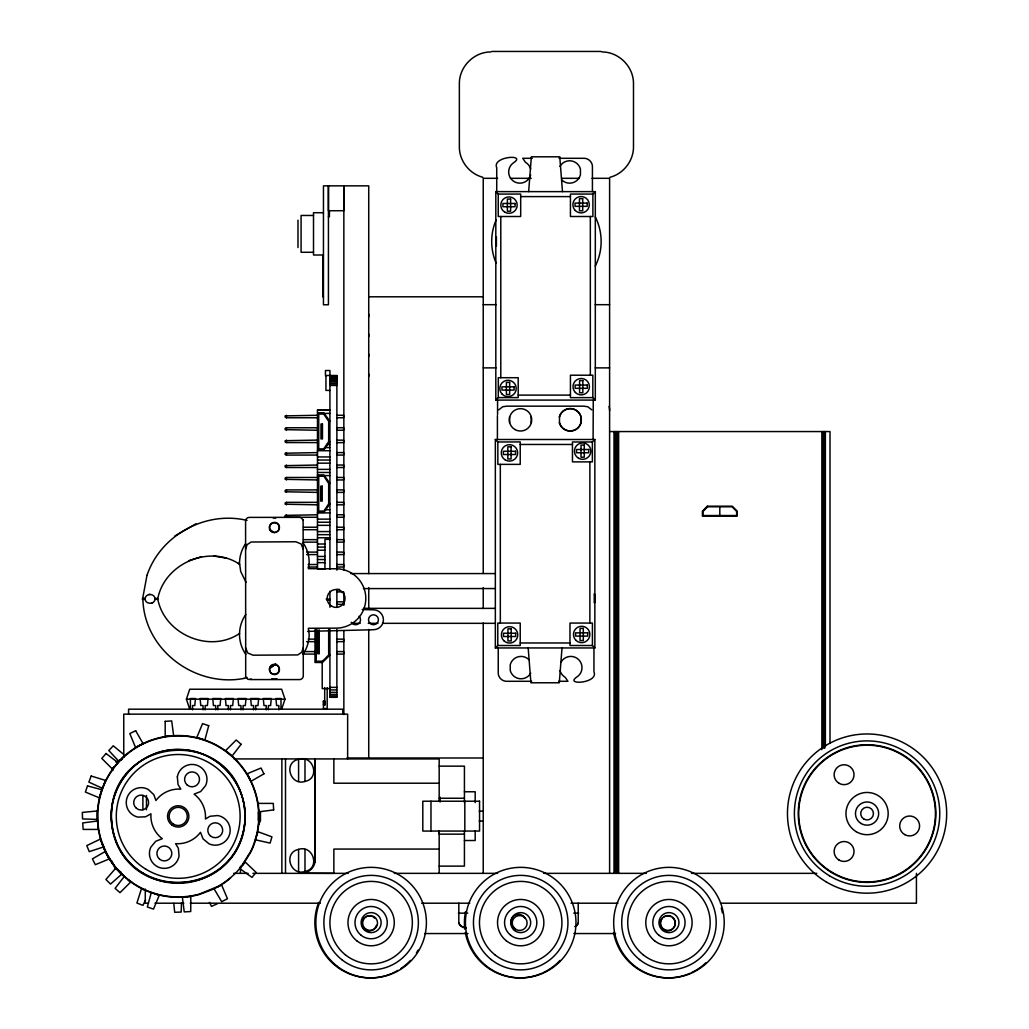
<?xml version="1.0" encoding="UTF-8"?>
<svg xmlns="http://www.w3.org/2000/svg" width="1029" height="1029" viewBox="0 0 1029 1029"><rect width="100%" height="100%" fill="white"/><g stroke="black" fill="none" stroke-linecap="round" stroke-linejoin="round"><path stroke-width="1.5" d="M251.372 679.089L248.053 679.436L245.699 677.082L245.584 521.587A3.82 3.82 0 0 1 249.777 517.394L299.092 517.343L300.777 517.536L303.118 519.902M314.938 862.096L315.054 758.926L315.054 860.411C315.144 867.717 308.16 873.544 301.085 873.351M323.453 705.238L324.701 705.238L324.701 687.591M249.957 679.577L299.079 679.59A3.833 3.833 0 0 0 303.285 675.384L303.118 519.889M439.267 830.943L439.177 834.159L464.426 834.159M440.116 802.041L440.258 797.218M181.464 903.089L181.194 912.067L174.686 912.286L173.798 903.359M111.724 770.888L111.852 769.229M528.649 191.626L531.363 156.807L559.763 156.807L562.477 191.626M562.014 647.948L559.3 682.78L530.9 682.78L528.186 647.948M245.571 549.216L247.114 544.675L251.102 542.013L295.812 541.756L301.098 543.942L303.285 549.216M303.285 647.73L301.741 652.27L297.754 654.933L253.031 655.19L247.757 653.003L245.571 647.73M496.415 236.85L496.415 245.918M509.548 416.848L509.548 422.636M531.17 422.636L531.17 416.848M594.26 602.737L594.26 593.669M112.92 770.387L113.331 767.428M258.279 820.1L258.279 812.177M146.98 575.34L142.504 599.328L145.102 599.315C144.857 592.91 155.289 592.936 155.057 599.328L157.656 599.315C164.061 563.558 209.466 543.917 239.654 564.304L238.316 563.313M256.054 838.185L254.639 842.725A60.66 60.66 0 0 1 250.742 852.089L242.767 865.055M189.735 709.174L186.403 699.193L189.735 689.224L281.65 689.224L284.982 699.193L281.65 709.174M258.575 824.846L260.466 820.64L260.466 811.637M145.513 899.963L142.967 905.379L136.908 903.012L141.449 888.76L145.385 890.304M146.98 575.352C160.627 534.887 205.864 510.5 247.024 520.417M329.923 503.85L323.955 512.313L317.485 512.313M329.923 441.66L323.698 450.123L317.485 450.123M498.731 409.851L502.718 406.751L506.847 406.159L583.649 406.159L587.791 406.751L591.778 409.851M120.92 759.428L123.814 756.354M592.884 194.069L570.439 194.069L570.439 216.502L592.884 216.502L592.884 194.069L595.315 191.626L495.811 191.626L495.811 400.088L595.315 400.088L595.315 191.626M495.811 400.088L498.306 397.606L518.204 397.606L518.204 377.707L498.306 377.707L498.306 397.606M329.923 655.023L322.463 662.483L315.003 662.483L315.003 629.645M592.37 441.981L572.458 441.981L572.458 461.88L592.37 461.88L592.37 441.981L594.852 439.499L495.348 439.499L495.348 647.948L594.852 647.948L594.852 439.499M495.348 647.948L497.779 645.517L520.224 645.517L520.224 623.072L497.779 623.072L497.779 645.517M244.066 678.407C195.78 687.694 145.243 650.83 142.954 600.897L142.504 598.466L145.102 598.466C144.845 604.872 155.302 604.859 155.057 598.466L157.656 598.466C164.048 634.237 209.466 653.878 239.654 633.465M115.955 762.013L122.297 759.08M116.534 762.296L122.078 759.338M174.879 535.968L195.999 523.787M317.485 415.279L285.149 415.896L285.149 417.144L286.396 417.761L317.485 417.761M317.485 427.768L286.396 427.768L285.149 428.398L285.149 429.633L317.485 430.263M317.485 440.09L285.149 440.708L285.149 441.955L286.396 442.573L317.485 442.573M317.485 452.593L285.149 453.21L285.149 454.458L286.396 455.075L317.485 455.075M317.485 465.031L285.149 465.648L285.149 466.896L286.396 467.513L317.485 467.513M317.485 477.469L286.396 477.469L285.149 478.086L285.149 479.334L317.485 479.951M317.485 489.907L286.396 489.907L285.149 490.524L285.149 491.772L317.485 492.389M317.485 502.345L286.396 502.345L285.149 502.962L285.149 504.21L317.485 504.827M317.485 514.783L285.149 515.4L285.149 516.648L286.396 517.265L317.485 517.265M217.466 903.681L211.537 906.382L209.414 902.42M213.659 889.095L199.42 894.458A80.879 80.879 0 0 1 189.465 896.503M151.366 603.264L152.562 602.775M298.59 759.338C282.924 762.425 290.345 786.297 304.983 781.435C320.649 778.348 313.24 754.476 298.59 759.338L298.59 781.435M298.59 849.388C282.924 852.475 290.345 876.348 304.983 871.486C320.649 868.399 313.24 844.526 298.59 849.388L298.59 871.486M244.066 678.42L247.024 677.365M610.068 177.245C623.574 173.785 633.645 160.653 633.491 146.723L633.491 83.542C633.594 66.628 618.802 51.836 601.901 51.952M188.77 560.676L201.041 556.856M490.949 51.952C474.035 51.836 459.256 66.628 459.358 83.542L459.358 146.723C459.204 160.653 469.275 173.785 482.768 177.245M148.793 594.518L150.08 594.35M307.658 631.382L373.463 629.722A9.956 9.956 0 0 0 383.418 619.78A9.956 9.956 0 0 0 373.463 609.824L362.234 609.541M592.833 397.606L570.439 397.657L570.439 375.212L592.833 375.212L592.833 397.606L595.315 400.088M497.843 441.981L520.224 441.93L520.224 464.375L497.843 464.375L497.843 441.981L495.348 439.499M491.823 51.45L601.013 51.45M532.263 158.299L522.745 158.299L525.446 162.286A11.19 11.19 0 0 1 530.668 169.078M558.991 158.299L582.967 158.299C588.382 157.681 593.051 162.338 592.421 167.753L592.421 191.626M497.637 178.313L483.231 178.313L483.231 573.282M510.435 178.313L531.221 178.313M561.615 178.313L579.211 178.313M592.009 178.313L609.605 178.313L609.605 873.351M498.242 194.069L520.687 194.069L520.687 216.502L498.242 216.502L498.242 194.069L495.811 191.626M520.687 196.603L570.439 196.603M323.453 212.72L313.511 212.72L313.511 255.012L323.453 255.012M313.511 215.46L301.073 215.46L301.073 252.272L313.511 252.272M328.431 216.695L329.421 216.695L329.421 210.726M323.453 296.802L322.759 296.802L322.759 255.012M368.729 296.802L483.231 296.802M483.231 304.687L496.029 304.674M595.212 304.674L609.605 304.687M368.729 314.218L368.729 316.7M368.729 334.116L368.729 336.599M368.729 354.015L368.729 356.497M483.231 367.88L496.029 367.88M595.212 367.88L609.605 367.88M368.729 373.913L368.729 376.408M329.923 375.829L336.882 375.868M329.923 376.151L336.882 376.151M329.923 376.91L336.882 376.91M329.923 377.386L336.882 377.386M329.923 378.518L336.882 378.518M329.923 379.174L336.882 379.174M329.923 380.614L336.882 380.614M329.923 381.386L336.882 381.386M329.923 383.02L336.882 383.02M329.923 383.868L336.882 383.868M329.923 385.438L336.882 385.438M329.923 390.415L325.949 390.415L325.949 375.495M518.204 395.11L570.439 395.11M329.923 410.056L317.485 410.056L317.485 568.883L325.254 568.883M317.485 410.262L329.923 410.262M317.485 412.809L323.698 412.809L329.923 421.26M323.698 413.414L329.923 413.414M336.882 415.279L343.609 415.279L343.609 417.761L336.882 417.761M336.882 427.717L343.609 427.717L343.609 430.199L336.882 430.199M609.605 431.563L830.004 431.563L830.004 743.221M336.882 440.155L343.609 440.155L343.609 442.637L336.882 442.637M520.224 444.464L572.458 444.464M326.81 444.502L329.923 444.502M325.254 447.615L329.923 447.576M317.485 450.728L329.923 450.728M336.882 452.593L343.609 452.593L343.609 455.075L336.882 455.075M317.485 456.94L329.923 456.94M317.485 460.014L329.923 460.053M317.485 463.166L329.923 463.166M336.882 465.031L343.609 465.031L343.609 467.513L336.882 467.513M317.485 469.378L329.923 469.378M317.485 472.452L329.923 472.491M317.485 474.999L323.955 474.999L329.923 483.45M317.485 475.604L329.923 475.604M336.882 477.469L343.609 477.469L343.609 479.951L336.882 479.951M336.882 489.907L343.609 489.907L343.609 492.389L336.882 492.389M336.882 502.345L343.609 502.345L343.609 504.827L336.882 504.827M325.254 509.805L329.923 509.767M317.485 512.905L329.923 512.905M336.882 514.783L343.609 514.783L343.609 517.265L336.882 517.265M317.485 519.13L329.923 519.13M317.485 522.243L329.923 522.205M317.485 525.343L329.923 525.343M303.491 527.221L317.485 527.221M336.882 527.221L343.609 527.221L343.609 529.703L336.882 529.703M303.491 529.703L317.485 529.703M317.485 531.569L329.923 531.569M317.485 534.643L329.923 534.681M317.485 537.781L329.923 537.781M329.923 539.35L324.945 539.35L324.945 569.204M303.491 539.659L317.485 539.659M336.882 539.659L343.609 539.659L343.609 542.142L336.882 542.142M303.491 542.142L317.485 542.142M317.485 544.007L325.254 544.007M317.485 547.081L325.254 547.119M317.485 550.219L325.254 550.219M306.603 552.097L317.485 552.097M336.882 552.097L343.609 552.097L343.609 554.58L336.882 554.58M306.603 554.58L317.485 554.58M317.485 556.445L325.254 556.445M317.485 559.519L325.254 559.557M317.485 562.657L325.254 562.657M308.16 564.522L317.485 564.522M336.882 564.522L343.609 564.522L343.609 567.018L336.882 567.018M308.16 567.018L317.485 567.018M350.58 573.577L495.245 573.577M363.443 588.588L495.245 588.549M339.57 589.398L336.882 589.398L336.882 607.059M336.882 591.894L343.609 591.894M326.193 599.045L329.923 599.045M326.81 599.971L329.923 599.971M336.882 601.836L343.609 601.836L343.609 604.332L336.882 604.332M363.443 608.332L495.245 608.371M352.188 623.33L360.227 623.33M368.253 623.33L377.9 623.33M382.724 623.33L495.245 623.33M308.16 639.15L315.929 639.15M336.882 639.15L343.609 639.15L343.609 641.646L336.882 641.646M306.603 641.646L315.929 641.646M520.224 642.971L569.976 642.971M592.421 645.517L569.976 645.517L569.976 623.072L592.421 623.072L592.421 645.517L594.852 647.948M303.491 651.589L315.929 651.589M336.882 651.589L343.609 651.589L343.609 654.084L336.882 654.084M303.491 654.084L315.929 654.084M531.671 681.288L507.696 681.288C502.281 681.905 497.624 677.249 498.242 671.834L498.242 647.948M558.618 681.288L567.918 681.288L565.217 677.301A11.19 11.19 0 0 1 559.995 670.496M329.923 687.359L336.882 687.359M329.923 688.607L322.206 688.607L322.206 661.39M329.923 689.932L336.882 689.932M329.923 692.337L336.882 692.337M329.923 694.395L336.882 694.395M329.923 695.977L336.882 695.977M329.923 696.967L336.882 696.967M186.403 699.193L284.982 699.193M323.453 701.173L324.701 701.173M323.453 701.598L324.701 701.598M323.453 702.292L324.701 702.292M323.453 703.257L324.701 703.257M323.453 704.505L324.701 704.505M346.966 758L483.231 758M234.072 758.926L439.177 758.926L439.177 801.359M439.177 766.142L464.426 766.155L464.426 802.684M439.177 783.21L333.859 783.21L333.859 758.926M464.426 791.764L475.179 791.764L475.179 802.684M439.177 798.247L464.426 798.247M479.205 811.186L483.231 811.186M479.205 821.091L483.231 821.091M464.426 840.513L475.179 840.513L475.179 830.776M439.177 849.066L333.859 849.066L333.859 873.351L302.912 873.235M439.177 866.135L464.426 866.122L464.426 830.853M233.634 873.351L248.092 873.351M252.915 873.351L348.226 873.351M394.287 873.351L497.637 873.351M543.698 873.351L646.341 873.351M691.501 873.351L816.82 873.351M148.485 903.205L145.282 903.205L145.282 889.069M154.916 903.205L183.831 903.205M190.262 903.205L320.392 903.205M421.607 903.205L469.803 903.205M571.018 903.205L617.953 903.205M720.429 903.205L916.427 903.205L916.427 873.351M458.329 913.147L467.771 913.147M573.745 913.147L578.697 913.147M424.63 933.547L467.963 933.547M573.886 933.547L615.612 933.547M213.865 556.02L226.521 558.22M121.165 872.27L114.888 867.82L111.852 861.041M269.521 529.292L274.46 532.881M123.634 754.373L113.254 745.793L108.791 750.527L118.991 761.473M117.062 868.81L120.47 872.541A57.958 57.958 0 0 0 124.972 877.004M120.213 872.785L115.197 867.061M246.034 582.337L240.709 571.519L239.525 563.365A34.832 34.832 0 0 1 245.622 543.672M112.431 862.791L109.653 858.572A60.389 60.389 0 0 1 104.907 849.645L102.064 842.622M113.614 865.08L109.344 858.765A60.66 60.66 0 0 1 104.585 849.8L101.73 842.738M825.374 431.563L825.374 746.437M824.885 431.563L824.885 748.044M824.088 431.563L824.088 748.044M823.059 431.563L823.059 748.044M821.862 431.563L821.862 749.652M719.811 506.782L719.811 515.529M618.635 431.563L618.635 873.351M617.374 431.563L617.374 873.351M616.23 431.563L616.23 873.351M615.278 431.563L615.278 873.351M614.57 431.563L614.57 873.351M614.184 431.563L614.184 873.351M593.952 647.948L593.952 671.834C598.929 683.102 564.715 685.648 576.407 677.301A11.19 11.19 0 0 0 578.722 659.692A11.19 11.19 0 0 0 561.114 662.007M593.27 400.088L593.103 439.499M590.337 216.502L590.337 375.212M589.874 461.88L589.874 623.072M578.221 903.205L578.221 923.412A8.464 8.464 0 0 1 575.108 926.692M500.789 216.502L500.789 377.707M500.326 464.375L500.326 623.072M497.56 400.088L497.56 414.417M497.406 415.613L497.406 439.499M496.724 191.626L496.724 167.753C491.746 156.485 525.948 153.926 514.256 162.286A11.19 11.19 0 0 0 513.034 180.86A11.19 11.19 0 0 0 530.668 174.879M483.231 587.662L483.231 608.576M483.231 623.008L483.231 873.351M464.825 801.218L464.825 831.059M458.818 903.205L458.818 923.412A8.464 8.464 0 0 0 466.278 927.888A8.091 8.091 0 0 1 458.818 922.91M439.177 831.033L439.177 873.351M430.971 801.218L430.971 831.059M368.729 573.616L368.729 185.85L323.453 185.85L323.453 304.764L328.431 304.764L328.431 185.85L328.431 210.726L343.853 210.726L343.853 185.85L343.853 569.963M368.729 587.636L368.729 608.885M368.729 629.426L368.729 758M347.635 758.926L347.635 714.152L123.75 714.152L123.75 757.318M343.853 592.46L343.853 605.322M343.853 631.034L343.853 714.602M342.798 714.152L342.798 709.174L128.586 709.174L128.586 714.152M336.882 570.13L336.882 375.495L325.447 375.495L325.447 370.517L329.923 370.517L329.923 569.204M336.882 629.542L336.882 697.315L329.923 697.315L329.923 629.542M329.923 591.199L329.923 607.264M328.675 629.542L328.675 655.023L322.463 661.235L316.237 661.235L316.237 629.581M327.183 687.629L327.183 708.505L323.453 708.505L323.453 701.045L324.701 701.045L324.701 705.238M319.222 629.889L319.222 653.775L317.729 653.775L317.729 629.889M304.983 759.338L304.983 781.435M304.983 849.388L304.983 871.486M297.986 220.18L297.986 247.552M286.396 415.279L286.396 417.761M286.396 427.768L286.396 430.263M286.396 440.09L286.396 442.573M286.396 452.593L286.396 455.075M286.396 465.031L286.396 467.513M286.396 477.469L286.396 479.951M286.396 489.907L286.396 492.389M286.396 502.345L286.396 504.827M286.396 514.783L286.396 517.265M285.509 758.926L285.509 873.351M281.869 758.926L281.869 873.351M280.981 709.29L280.981 698.524L275.926 698.524L276.595 705.547L278.859 705.547L278.859 709.869M268.35 709.869L268.35 705.547L270.614 705.547L271.27 698.524L263.295 698.524L263.964 705.547L266.215 705.547L266.215 709.869M255.707 709.869L255.707 705.547L257.97 705.547L258.639 698.524L250.664 698.524L251.32 705.547L253.584 705.547L253.584 709.869M243.076 709.869L243.076 705.547L245.339 705.547L246.008 698.524L238.021 698.524L238.689 705.547L240.953 705.547L240.953 709.869M240.439 866.302L240.439 873.351M230.445 709.869L230.445 705.547L232.695 705.547L233.364 698.524L225.39 698.524L226.046 705.547L228.309 705.547L228.309 709.869M217.801 709.869L217.801 705.547L220.065 705.547L220.733 698.524L212.746 698.524L213.415 705.547L215.678 705.547L215.678 709.869M205.17 709.869L205.17 705.547L207.421 705.547L208.09 698.524L200.115 698.524L200.771 705.547L203.035 705.547L203.035 709.869M192.526 709.869L192.526 705.547L194.79 705.547L195.459 698.524L190.404 698.524L190.404 709.29M146.465 795.481L146.465 809.784M142.89 795.481L142.89 809.784M609.052 406.481A16.425 16.425 0 0 1 609.605 410.738M302.886 542.527A34.832 34.832 0 0 1 309.176 562.503L308.366 568.664L336.11 568.78A29.687 29.687 0 0 1 365.797 598.454A29.687 29.687 0 0 1 336.11 628.14L308.366 628.269L309.176 634.43A34.832 34.832 0 0 1 302.886 654.393M245.815 654.393A34.832 34.832 0 0 1 245.815 614.454M276.878 678.703A9.775 9.775 0 0 1 271.823 678.703M273.251 518.05A9.698 9.698 0 0 1 275.772 518.101M273.071 532.495A4.978 4.978 0 0 1 269.842 525.587A4.978 4.978 0 0 1 277.213 523.607A4.978 4.978 0 0 1 277.869 531.208M276.84 531.993A4.978 4.978 0 0 1 275.643 532.495M359.07 616.255A4.978 4.978 0 0 1 358.581 623.715A4.978 4.978 0 0 1 351.249 622.262M594.633 594.132A49.752 49.752 0 0 1 594.633 602.788M595.315 216.926A54.73 54.73 0 0 1 595.315 266.074M496.171 263.18A54.73 54.73 0 0 1 496.171 219.82M559.326 416.848A11.19 11.19 0 0 1 576.549 410.571A11.19 11.19 0 0 1 576.549 428.913A11.19 11.19 0 0 1 559.326 422.636M561.705 179.895A11.19 11.19 0 0 0 580.433 174.879L580.433 169.078A11.19 11.19 0 0 0 559.93 166.376M530.732 673.198A11.19 11.19 0 0 1 510.23 670.496L510.23 664.708A11.19 11.19 0 0 1 528.957 659.692M258.845 810.196A80.879 80.879 0 0 1 256.813 835.419M230.625 878.007A80.879 80.879 0 0 1 218.148 886.728M188.204 896.671A80.879 80.879 0 0 1 154.299 893.674M153.089 893.288A80.879 80.879 0 0 1 128.522 880.232M123.673 876.142A80.879 80.879 0 0 1 97.794 825.155M97.498 821.618A80.879 80.879 0 0 1 100.572 793.719M100.868 792.754A80.879 80.879 0 0 1 114.386 766.734M115.968 764.753A80.879 80.879 0 0 1 170.724 735.876M173.258 735.684A80.879 80.879 0 0 1 250.33 779.815M250.896 780.947A80.879 80.879 0 0 1 258.292 805.141M706.035 962.694A55.27 55.27 0 0 1 691.501 972.637M690.047 973.293A55.27 55.27 0 0 1 613.554 932.428M721.29 908.118A55.27 55.27 0 0 1 722.358 912.826M560.059 960.391A55.27 55.27 0 0 1 543.248 972.637M541.794 973.293A55.27 55.27 0 0 1 465.301 932.428M464.825 929.264A55.27 55.27 0 0 1 465.52 911.668M418.108 950.076A55.27 55.27 0 0 1 416.423 952.828M410.494 960.391A55.27 55.27 0 0 1 400.705 968.675M397.953 970.386A55.27 55.27 0 0 1 392.229 973.293M390.763 973.91A55.27 55.27 0 0 1 318.694 902.42M514.577 928.081A7.46 7.46 0 0 1 513.407 916.299A7.46 7.46 0 0 1 525.099 918.228M376.473 925.29A7.46 7.46 0 0 1 367.327 930.563A7.46 7.46 0 0 1 362.054 921.418A7.46 7.46 0 0 1 371.186 916.144M372.987 916.89A7.46 7.46 0 0 1 374.53 918.074M672.799 917.842A7.46 7.46 0 0 1 673.275 928.39A7.46 7.46 0 0 1 662.74 928.865A7.46 7.46 0 0 1 662.264 918.318M663.756 917.058A7.46 7.46 0 0 1 671.204 916.723M132.021 882.367A57.958 57.958 0 0 1 127.892 879.435M578.221 922.91A8.091 8.091 0 0 1 575.237 926.537M111.351 814.312C109.498 898.549 234.123 908.273 244.632 823.856C249.944 786.503 218.032 749.665 180.307 749.562C143.031 747.35 109.203 781.32 111.376 818.518C118.657 916.234 260.273 895.037 243.68 802.967C228.837 725.702 112.791 736.7 111.351 814.312M165.193 721.355L165.18 736.314L173.631 735.761L171.689 720.93L165.193 721.355M190.815 896.568L190.725 911.527L184.23 911.913L182.365 897.082L190.815 896.568M177.335 776.882L178.056 784.574L180.821 789.166C171.213 788.407 161.656 792.767 155.919 800.523L153.823 794.658L148.163 789.384A14.92 14.92 0 0 0 127.184 797.334A14.92 14.92 0 0 0 137.809 817.103L145.526 816.833L150.967 813.785C150.208 823.393 154.569 832.963 162.312 838.686L155.713 841.285L150.787 847.24A14.92 14.92 0 0 0 159.971 867.717A14.92 14.92 0 0 0 179.072 855.935L178.351 848.243L175.586 843.651C185.194 844.41 194.751 840.05 200.488 832.294L203.073 838.905L209.028 843.831A14.92 14.92 0 0 0 229.506 834.648A14.92 14.92 0 0 0 217.736 815.534L210.045 816.267L205.44 819.033C206.199 809.424 201.838 799.855 194.095 794.131L200.694 791.533L205.62 785.577A14.92 14.92 0 0 0 196.436 765.1A14.92 14.92 0 0 0 177.335 776.882M559.493 416.938L559.493 422.739A11.19 11.19 0 0 0 581.115 422.739L581.115 416.938A11.19 11.19 0 0 0 559.493 416.938M208.72 725.702L204.835 740.147L196.835 737.42L202.559 723.606L208.72 725.702M151.276 892.567L147.34 906.986L153.488 909.109L159.276 895.32L151.276 892.567M256.465 835.342L254.304 842.61A60.389 60.389 0 0 1 250.42 851.935L240.966 866.855A57.958 57.958 0 0 1 230.393 877.724A80.519 80.519 0 0 1 217.981 886.419L199.317 894.111A80.519 80.519 0 0 1 98.064 824.268A80.519 80.519 0 0 1 183.818 736.082A80.519 80.519 0 0 1 256.465 835.342M257.893 831.702L255.514 839.818L270.1 843.098L271.939 836.86L257.893 831.702M87.504 785.886L85.407 792.06L99.221 797.784L101.948 789.783L87.504 785.886M91.182 776.02L88.867 782.117L102.476 788.317L105.472 780.419L91.182 776.02M328.675 503.85L323.955 511.066L318.733 511.066L318.733 476.234L323.955 476.234L328.675 483.45L328.675 503.85M328.675 441.66L323.698 448.876L318.733 448.876L318.733 414.044L323.698 414.044L328.675 421.26L328.675 441.66M241.108 744.289L231.988 756.148L225.634 750.565L236.22 739.992L241.108 744.289M124.265 876.528L115.107 888.361L119.994 892.67L130.606 882.136L124.265 876.528M245.275 862.096L239.86 868.592L251.951 877.403L256.118 872.399L245.275 862.096M115.737 868.206L105.91 879.486L110.527 884.078L121.744 874.174L115.737 868.206M106.09 753.498L101.781 758.399L112.354 768.972L117.936 762.618L106.09 753.498M707.373 506.191L702.408 511.156L702.408 516.134L737.227 516.134L737.227 511.156L732.249 506.191L707.373 506.191M707.63 506.782L703 511.413L703 515.529L736.635 515.529L736.635 511.413L732.005 506.782L707.63 506.782M275.682 664.014L269.521 668.49L275.682 664.027M105.408 851.407L92.43 858.855L95.298 864.707L109.125 858.996L105.408 851.407M263.926 773.859L250.96 781.32L247.23 773.731L261.044 768.02L263.926 773.859M221.608 884.979L214.058 888.786L221.659 901.674L227.473 898.741L221.608 884.979M135.648 730.693L129.808 733.574L135.519 747.388L143.108 743.658L135.648 730.693M100.302 839.137L86.809 845.581L89.227 851.639L103.44 846.996L100.302 839.137M97.562 820.988L82.732 822.93L83.143 829.425L98.102 829.425L97.562 820.988M273.675 809.9L258.845 811.83L258.305 803.392L273.264 803.405L273.675 809.9M97.24 810.993L82.346 812.408L82.539 818.917L97.485 819.444L97.24 810.993M582.71 198.648L579.456 198.648L579.456 210.791L582.71 210.791L582.71 198.648M510.628 199.034L507.374 199.034L507.374 211.189L510.628 211.189L510.628 199.034M587.16 203.086L575.018 203.086L575.018 206.34L587.16 206.34L587.16 203.086M515.066 203.485L502.924 203.485L502.924 206.739L515.066 206.739L515.066 203.485M582.838 380.614L579.584 380.614L579.584 392.769L582.838 392.769L582.838 380.614M509.651 382.376L506.397 382.376L506.397 394.519L509.651 394.519L509.651 382.376M587.289 385.065L575.134 385.065L575.134 388.319L587.289 388.319L587.289 385.065M514.101 386.827L501.959 386.827L501.959 390.081L514.101 390.081L514.101 386.827M322.463 423.999L320.971 423.999L320.971 438.92L322.463 438.92L322.463 423.999M584.266 445.068L581.012 445.068L581.012 457.21L584.266 457.21L584.266 445.068M511.079 446.818L507.824 446.818L507.824 458.96L511.079 458.96L511.079 446.818M588.717 449.506L576.562 449.506L576.562 452.76L588.717 452.76L588.717 449.506M515.529 451.268L503.387 451.268L503.387 454.522L515.529 454.522L515.529 451.268M322.206 486.19L320.714 486.19L320.714 501.11L322.206 501.11L322.206 486.19M583.302 628.397L580.047 628.397L580.047 640.54L583.302 640.54L583.302 628.397M511.207 628.796L507.953 628.796L507.953 640.938L511.207 640.938L511.207 628.796M587.739 632.848L575.597 632.848L575.597 636.102L587.739 636.102L587.739 632.848M515.658 633.234L503.503 633.234L503.503 636.501L515.658 636.501L515.658 633.234M479.553 801.218L422.803 801.218L422.803 831.059L479.553 831.059L479.553 801.218M331.634 606.21A8.952 8.952 0 0 0 345.062 598.454A8.952 8.952 0 0 0 331.634 590.697A8.952 8.952 0 0 0 331.634 606.21M270.833 672.76A4.978 4.978 0 0 0 279.155 670.535A4.978 4.978 0 0 0 273.071 664.438A4.978 4.978 0 0 0 270.833 672.76M270.974 530.848A4.978 4.978 0 0 0 279.309 528.623A4.978 4.978 0 0 0 273.212 522.526A4.978 4.978 0 0 0 270.974 530.848M271.103 673.262A4.978 4.978 0 0 0 279.361 670.779A4.978 4.978 0 0 0 273.084 664.875A4.978 4.978 0 0 0 271.103 673.262M369.938 623.291A4.978 4.978 0 0 0 378.273 621.066A4.978 4.978 0 0 0 372.176 614.969A4.978 4.978 0 0 0 369.938 623.291M514.937 429.53A11.19 11.19 0 0 0 531.723 419.845A11.19 11.19 0 0 0 514.937 410.147A11.19 11.19 0 0 0 514.937 429.53M575.288 210.521A8.206 8.206 0 0 0 589.012 206.842A8.206 8.206 0 0 0 578.967 196.783A8.206 8.206 0 0 0 575.288 210.521M502.229 394.248A8.206 8.206 0 0 0 515.953 390.57A8.206 8.206 0 0 0 505.908 380.524A8.206 8.206 0 0 0 502.229 394.248M504.892 212.218A8.206 8.206 0 0 0 517.201 205.118A8.206 8.206 0 0 0 504.892 198.005A8.206 8.206 0 0 0 504.892 212.218M575.404 392.499A8.206 8.206 0 0 0 589.141 388.821A8.206 8.206 0 0 0 579.083 378.762A8.206 8.206 0 0 0 575.404 392.499M503.773 640.668A8.206 8.206 0 0 0 517.51 636.99A8.206 8.206 0 0 0 507.451 626.944A8.206 8.206 0 0 0 503.773 640.668M578.53 458.239A8.206 8.206 0 0 0 590.852 451.139A8.206 8.206 0 0 0 578.53 444.026A8.206 8.206 0 0 0 578.53 458.239M575.867 640.27A8.206 8.206 0 0 0 589.604 636.591A8.206 8.206 0 0 0 579.546 626.545A8.206 8.206 0 0 0 575.867 640.27M505.355 460.002A8.206 8.206 0 0 0 517.664 452.889A8.206 8.206 0 0 0 505.355 445.789A8.206 8.206 0 0 0 505.355 460.002M825.785 881.634A79.606 79.606 0 0 0 946.654 815.29A79.606 79.606 0 0 0 828.769 743.787A79.606 79.606 0 0 0 825.785 881.634M856.115 831.625A21.107 21.107 0 0 0 888.181 814.029A21.107 21.107 0 0 0 856.913 795.07A21.107 21.107 0 0 0 856.115 831.625M831.612 872.026A68.364 68.364 0 0 0 935.412 815.045A68.364 68.364 0 0 0 834.172 753.64A68.364 68.364 0 0 0 831.612 872.026M839.098 783.326A9.956 9.956 0 0 0 854.031 774.708A9.956 9.956 0 0 0 839.098 766.091A9.956 9.956 0 0 0 839.098 783.326M839.098 860.103A9.956 9.956 0 0 0 854.031 851.485A9.956 9.956 0 0 0 839.098 842.867A9.956 9.956 0 0 0 839.098 860.103M904.658 834.583A9.956 9.956 0 0 0 919.592 825.965A9.956 9.956 0 0 0 904.658 817.348A9.956 9.956 0 0 0 904.658 834.583M863.768 819.02A6.367 6.367 0 0 0 873.441 813.707A6.367 6.367 0 0 0 864.013 807.997A6.367 6.367 0 0 0 863.768 819.02M829.374 875.718A72.686 72.686 0 0 0 939.734 815.148A72.686 72.686 0 0 0 832.101 749.858A72.686 72.686 0 0 0 829.374 875.718M831.381 872.412A68.814 68.814 0 0 0 935.863 815.058A68.814 68.814 0 0 0 833.953 753.241A68.814 68.814 0 0 0 831.381 872.412M861.054 823.483A11.589 11.589 0 0 0 878.663 813.823A11.589 11.589 0 0 0 861.492 803.405A11.589 11.589 0 0 0 861.054 823.483M171.997 825.117A10.702 10.702 0 0 0 188.847 817.438A10.702 10.702 0 0 0 173.772 806.672A10.702 10.702 0 0 0 171.997 825.117M187.291 785.114A7.46 7.46 0 0 0 199.407 780.612A7.46 7.46 0 0 0 189.452 772.367A7.46 7.46 0 0 0 187.291 785.114M136.407 808.318A7.46 7.46 0 0 0 148.523 803.803A7.46 7.46 0 0 0 138.555 795.571A7.46 7.46 0 0 0 136.407 808.318M172.923 823.817A9.094 9.094 0 0 0 187.252 817.283A9.094 9.094 0 0 0 174.428 808.138A9.094 9.094 0 0 0 172.923 823.817M142.967 873.261A66.885 66.885 0 0 0 245.056 818.505A66.885 66.885 0 0 0 146.594 757.46A66.885 66.885 0 0 0 142.967 873.261M210.495 836.011A7.46 7.46 0 0 0 222.598 831.496A7.46 7.46 0 0 0 212.643 823.264A7.46 7.46 0 0 0 210.495 836.011M145.578 869.029A61.907 61.907 0 0 0 240.079 818.351A61.907 61.907 0 0 0 148.948 761.846A61.907 61.907 0 0 0 145.578 869.029M159.598 859.202A7.46 7.46 0 0 0 171.714 854.7A7.46 7.46 0 0 0 161.759 846.455A7.46 7.46 0 0 0 159.598 859.202M664.181 929.47A7.46 7.46 0 0 0 675.371 923A7.46 7.46 0 0 0 664.181 916.543A7.46 7.46 0 0 0 664.181 929.47M658.894 935.245A16.13 16.13 0 0 0 684.902 925.02A16.13 16.13 0 0 0 663.049 907.604A16.13 16.13 0 0 0 658.894 935.245M654.521 940.738A23.152 23.152 0 0 0 691.848 926.074A23.152 23.152 0 0 0 660.489 901.07A23.152 23.152 0 0 0 654.521 940.738M634.494 965.845A55.27 55.27 0 0 0 723.606 930.846A55.27 55.27 0 0 0 648.746 871.177A55.27 55.27 0 0 0 634.494 965.845M639.511 959.568A47.244 47.244 0 0 0 715.669 929.65A47.244 47.244 0 0 0 651.679 878.65A47.244 47.244 0 0 0 639.511 959.568M643.254 954.861A41.224 41.224 0 0 0 709.714 928.763A41.224 41.224 0 0 0 653.878 884.258A41.224 41.224 0 0 0 643.254 954.861M662.715 930.448A10.007 10.007 0 0 0 678.857 924.119A10.007 10.007 0 0 0 665.287 913.302A10.007 10.007 0 0 0 662.715 930.448M510.641 935.245A16.13 16.13 0 0 0 536.649 925.02A16.13 16.13 0 0 0 514.796 907.604A16.13 16.13 0 0 0 510.641 935.245M506.255 940.738A23.152 23.152 0 0 0 543.595 926.074A23.152 23.152 0 0 0 512.223 901.07A23.152 23.152 0 0 0 506.255 940.738M486.241 965.845A55.27 55.27 0 0 0 575.352 930.846A55.27 55.27 0 0 0 500.493 871.177A55.27 55.27 0 0 0 486.241 965.845M491.245 959.568A47.244 47.244 0 0 0 567.416 929.65A47.244 47.244 0 0 0 503.425 878.65A47.244 47.244 0 0 0 491.245 959.568M495 954.861A41.224 41.224 0 0 0 561.461 928.763A41.224 41.224 0 0 0 505.625 884.258A41.224 41.224 0 0 0 495 954.861M514.449 930.448A10.007 10.007 0 0 0 530.591 924.119A10.007 10.007 0 0 0 517.034 913.302A10.007 10.007 0 0 0 514.449 930.448M515.928 929.47A7.46 7.46 0 0 0 527.118 923A7.46 7.46 0 0 0 515.928 916.543A7.46 7.46 0 0 0 515.928 929.47M366.363 929.47A7.46 7.46 0 0 0 377.553 923A7.46 7.46 0 0 0 366.363 916.543A7.46 7.46 0 0 0 366.363 929.47M361.076 935.245A16.13 16.13 0 0 0 387.084 925.02A16.13 16.13 0 0 0 365.231 907.604A16.13 16.13 0 0 0 361.076 935.245M356.703 940.738A23.152 23.152 0 0 0 394.03 926.074A23.152 23.152 0 0 0 362.671 901.07A23.152 23.152 0 0 0 356.703 940.738M336.676 965.845A55.27 55.27 0 0 0 425.787 930.846A55.27 55.27 0 0 0 350.928 871.177A55.27 55.27 0 0 0 336.676 965.845M341.679 959.568A47.244 47.244 0 0 0 417.851 929.65A47.244 47.244 0 0 0 353.86 878.65A47.244 47.244 0 0 0 341.679 959.568M345.435 954.861A41.224 41.224 0 0 0 411.896 928.763A41.224 41.224 0 0 0 356.06 884.258A41.224 41.224 0 0 0 345.435 954.861M364.896 930.448A10.007 10.007 0 0 0 381.039 924.119A10.007 10.007 0 0 0 367.469 913.302A10.007 10.007 0 0 0 364.896 930.448"/></g></svg>
